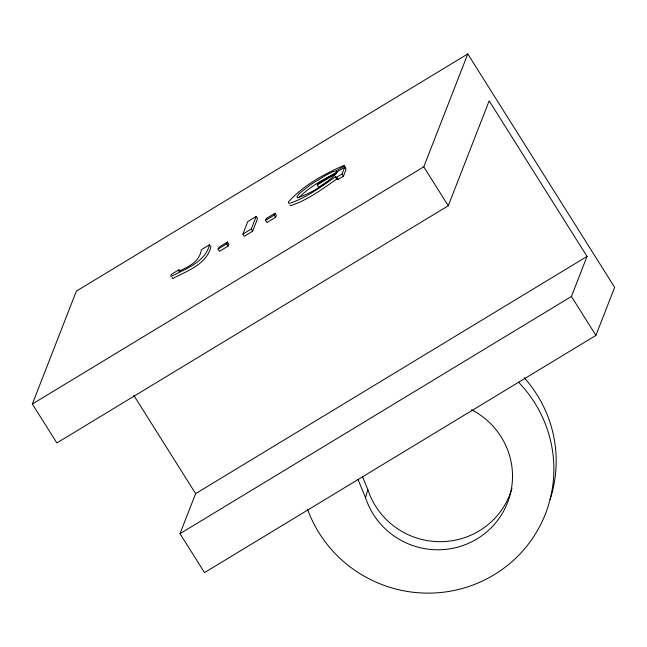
<?xml version="1.0" encoding="UTF-8"?>
<svg xmlns="http://www.w3.org/2000/svg" width="647" height="647" viewBox="0 0 647 647"><rect width="100%" height="100%" fill="white"/><g stroke="black" fill="none" stroke-linecap="round" stroke-linejoin="round"><path stroke-width="0.97" d="M172.151 277.579L172.102 278.299L172.725 278.493C187.129 271.028 206.514 264.34 210.914 246.919L209.547 244.744L201.33 249.718C199.802 261.566 188.334 266.96 178.782 271.23L178.92 269.775L179.842 271.23M471.534 409.761A75.4 74.146 15.9 0 1 485.994 532.513A75.4 74.146 15.9 0 1 365.531 497.705L367.836 489.601L362.563 476.799M32.35 404.027L76.37 291.126L467.789 53.927L614.65 287.365L595.919 335.397L204.501 572.595L180.012 533.67L195.637 493.621L587.039 256.43L489.164 100.851L448.266 205.754L56.847 442.952L32.35 404.027L423.769 166.829L467.789 53.927M209.547 244.744C205.139 262.156 185.754 268.853 171.35 276.318L170.727 276.115L171.123 274.506L178.92 269.775M218.088 249.135L218.815 247.275L227.526 241.994L228.901 244.17L228.173 246.03L219.462 251.311L218.088 249.135L226.798 243.854L227.526 241.994M242.9 234.093L247.785 221.565L256.163 216.486L257.538 218.67L252.653 231.197L244.267 236.276L242.9 234.093L251.279 229.014L256.163 216.486M265.537 220.376L266.265 218.516L274.983 213.235L276.35 215.419L275.63 217.271L266.912 222.552L265.537 220.376L274.255 215.095L274.983 213.235M328.603 181.128L318.599 187.185L317.224 185.01L317.774 183.602L344.673 167.306L346.04 169.482L343.428 176.186L338.09 179.421L336.715 179.025L335.348 176.841C320.985 186.967 306.314 197.853 289.5 203.368L288.416 203.012L288.465 201.848C303.152 185.649 323.549 174.286 343.436 165.632L344.463 165.883L345.83 168.058M335.348 176.841L336.715 177.238L342.053 174.003L344.673 167.306M180.012 533.67L571.43 296.472L587.039 256.43M299.213 197.343C309.541 186.975 322.707 179.591 335.777 173.25M336.715 179.025C322.36 189.15 307.681 200.028 290.875 205.552L289.791 205.196M317.224 185.01L336.408 173.388C325.837 184.258 311.7 192.992 297.418 197.893L297.005 196.599L299.343 193.453L311.215 184.274L325.667 175.377L332.825 171.673L336.246 170.857L344.463 165.883M571.43 296.472L595.919 335.397M423.769 166.829L448.266 205.754M342.053 174.003L343.428 176.186M336.246 170.857L337.16 172.312M336.715 177.238L338.09 179.421M274.255 215.095L275.63 217.271M251.279 229.014L252.653 231.197M226.798 243.854L228.173 246.03M133.783 395.325L195.637 493.621M357.993 479.411L365.531 497.705M524.167 377.686A127.063 124.944 15.9 0 1 550.023 499.508M518.473 382.134A127.063 124.944 15.9 0 1 493.887 574.908A127.063 124.944 15.9 0 1 307.551 509.286M511.955 488.348A75.4 74.146 15.9 0 1 440.842 541.676A75.4 74.146 15.9 0 1 367.836 489.601"/></g></svg>
